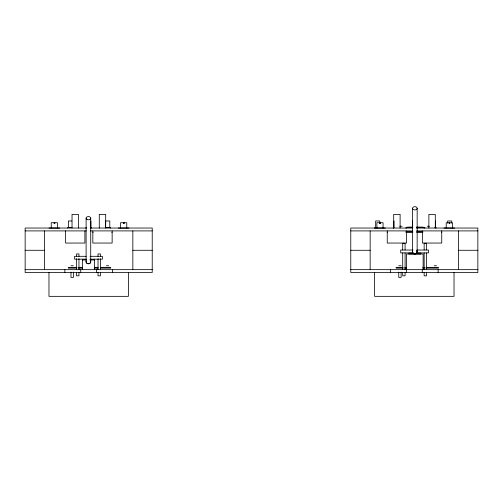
<?xml version="1.0" encoding="UTF-8"?>
<svg xmlns="http://www.w3.org/2000/svg" width="503" height="503" viewBox="0 0 503 503"><rect width="100%" height="100%" fill="white"/><g stroke="black" fill="none" stroke-linecap="round" stroke-linejoin="round"><path stroke-width="0.75" d="M71.854 220.974L68.408 220.974L68.408 227.645M54.255 222.804L54.047 223.269M449.217 222.804L449.009 223.269M399.747 226.231L402.13 226.231M427.305 226.231L429.342 226.231M412.749 227.167L407.512 227.249M416.622 227.167L423.023 227.249M412.749 227.249L406.72 227.249L406.72 228.041M416.515 227.249L424.048 227.249L424.048 228.041M416.798 227.482L418.924 227.645M71.854 227.645L67.679 227.645L67.679 228.041M90.251 227.645L91.64 227.645L91.64 228.041M377.112 227.645L374.93 227.645L374.93 228.041M412.743 227.645L405.921 227.645L405.921 228.041M416.515 227.645L424.846 227.645L424.846 228.041M434.711 227.645L436.101 227.645L436.101 228.041M86.334 228.041L25.15 228.041L25.15 272.519L152.227 272.519L152.227 228.041L90.251 228.041M412.743 228.041L350.773 228.041L350.773 272.519L477.85 272.519L477.85 228.041L416.515 228.041M25.15 230.902L86.334 230.902M90.257 230.902L152.227 230.902M350.773 230.902L412.743 230.902M416.666 230.902L477.85 230.902M405.839 231.694L412.818 231.694M416.691 231.694L422.891 231.694M92.835 232.487L93.162 232.487M111.804 232.487L112.138 232.487M387.247 232.487L387.58 232.487M405.839 232.487L412.818 232.487M416.691 232.487L422.891 232.487M441.401 232.487L441.735 232.487M413.07 250.041L400.715 250.041L400.715 252.902L413.07 252.902M416.93 250.041L428.512 250.041L428.512 252.902L416.93 252.902M25.15 250.28L44.528 250.28M132.842 250.28L152.227 250.28M350.773 250.28L370.158 250.28M458.472 250.28L477.85 250.28M413.202 253.135L408.832 253.135L408.832 253.933L420.747 253.933L420.747 253.135L416.377 253.135M86.17 256.316L74.589 256.316L74.589 259.171L86.252 259.171M90.031 256.316L102.386 256.316L102.386 259.171L89.974 259.171M82.53 259.969L86.252 259.969M89.974 259.969L94.445 259.969M70.98 265.766L73.363 265.766M106.347 265.766L108.73 265.766M398.753 265.766L401.13 265.766M434.12 265.766L436.503 265.766M76.984 267.357L68.364 267.357L68.364 268.149L76.984 268.149M78.556 267.357L82.473 267.357M94.231 267.357L98.154 267.357M100.506 267.357L110.698 267.357L110.698 268.149L100.506 268.149M403.192 267.357L396.138 267.357L396.138 268.149L403.192 268.149M404.758 267.357L406.323 267.357M422.79 267.357L424.356 267.357M425.922 267.357L438.465 267.357L438.465 268.149L425.922 268.149M78.556 268.149L82.473 268.149M94.231 268.149L98.154 268.149M404.758 268.149L406.323 268.149M422.79 268.149L424.356 268.149M25.15 269.658L152.227 269.658M350.773 269.658L477.85 269.658M416.666 250.217L416.849 250.456A2.301 2.301 0 0 1 415.151 253.889A2.301 2.301 0 0 1 412.63 251.01M90.232 260.108L90.414 260.347A2.301 2.301 0 0 1 88.723 263.779A2.301 2.301 0 0 1 86.195 260.9M458.472 230.902L458.472 269.658M454.662 228.041L443.935 228.041M454.027 272.519L454.027 296.342L374.603 296.342L374.603 272.519M452.442 228.041L452.398 222.722L446.199 222.722L446.199 227.884M451.744 223.194L451.744 220.974L447.613 220.974L447.613 223.194M449.82 223.269L449.82 222.804L449.613 223.269M449.481 222.716L449.481 223.175M449.273 222.716L449.217 223.269M441.735 230.902L441.735 243.05L422.432 243.05L422.432 230.902M438.138 269.658L438.138 272.519M435.403 220.974L435.403 227.645M435.296 228.041L435.296 214.379L428.87 214.379L428.87 228.041M426.525 249.941L426.525 243.289L424.148 243.289L424.148 249.941M426.525 252.902L426.525 269.658M426.525 272.519L426.525 275.839L424.148 275.839L424.148 272.519M424.148 252.902L424.148 269.658M423.13 269.658L423.13 254.009L406.449 254.009L406.449 269.658M422.256 269.658L422.256 272.519M417.157 208.286A2.301 1.628 0 0 1 413.705 209.694A2.301 1.628 0 0 1 413.705 206.878A2.301 1.628 0 0 1 417.157 208.286L417.157 252.204M412.548 208.286L412.548 252.204M412.435 220.974L412.435 227.645M406.55 230.902L406.55 243.05L387.247 243.05L387.247 230.902M406.374 269.658L406.374 272.519M405.085 249.941L405.085 243.289L402.702 243.289L402.702 249.941M405.085 252.902L405.085 269.658M405.085 272.519L405.085 275.839L402.702 275.839L402.702 272.519M402.702 252.902L402.702 269.658M401.13 272.117L401.13 277.423L398.753 277.423L398.753 272.117M400.111 228.041L400.111 214.379L393.686 214.379L393.686 228.041M394.038 220.974L394.038 227.645M393.302 227.645L393.302 228.041M390.485 269.658L390.485 272.519M385.323 228.041L374.603 228.041M383.06 227.884L383.06 222.722L376.866 222.722L376.866 227.884M380.488 223.269L380.488 222.804L380.281 223.269M380.149 222.716L380.149 223.175M379.941 222.716L379.941 223.175M379.884 223.269L379.884 222.804L379.677 223.269M379.79 223.194L379.79 220.974L375.659 220.974L375.659 227.645M370.158 230.902L370.158 269.658M132.842 230.902L132.842 269.658M129.032 228.041L118.312 228.041M128.397 272.519L128.397 296.342L48.973 296.342L48.973 272.519M126.769 227.884L126.769 222.722L120.575 222.722L120.575 227.884M124.197 223.269L124.197 222.804L123.989 223.269M123.857 222.716L123.857 223.175M123.65 222.716L123.65 223.175M123.587 223.269L123.587 222.804L123.38 223.269M112.515 269.658L112.515 272.519M112.138 230.902L112.138 243.05L92.835 243.05L92.835 230.902M110.478 228.041L110.478 227.645L105.611 227.645L105.649 220.974L109.78 220.974L109.78 227.645M105.699 228.041L105.699 214.379L99.273 214.379L99.273 228.041M100.399 256.316L100.399 253.933L98.016 253.933L98.016 256.316M100.399 258.668L100.399 269.658M100.399 272.519L100.399 275.839L98.016 275.839L98.016 272.519M98.016 258.668L98.016 269.658M96.626 269.658L96.626 272.519M94.445 259.171L94.445 269.658M90.942 220.974L90.942 227.645M90.722 218.176L90.722 262.094M86.114 218.176L86.114 262.094M86.082 227.645L86.082 228.041M84.894 230.902L84.894 243.05L65.591 243.05L65.591 230.902M82.53 259.171L82.53 269.658M80.744 269.658L80.744 272.519M78.952 256.316L78.952 253.933L76.569 253.933L76.569 256.316M78.952 258.668L78.952 269.658M78.952 272.519L78.952 275.839L76.569 275.839L76.569 272.519M78.455 228.041L78.455 214.379L72.03 214.379L72.03 228.041M76.569 258.668L76.569 269.658M73.363 272.117L73.363 277.423L70.98 277.423L70.98 272.117M64.862 269.658L64.862 272.519M59.7 228.041L48.973 228.041M57.436 227.884L57.436 222.722L51.237 222.722L51.237 227.884M54.858 223.269L54.858 222.804L54.651 223.269M54.519 222.716L54.519 223.175M54.311 222.716L54.255 223.269M44.528 230.902L44.528 269.658M416.849 251.387A2.301 1.628 0 0 1 415.151 253.82A2.301 1.628 0 0 1 412.63 251.783M90.414 261.283A2.301 1.628 0 0 1 88.723 263.71A2.301 1.628 0 0 1 86.195 261.673M86.793 219.333A2.301 1.628 0 0 0 90.647 218.598A2.301 1.628 0 0 0 87.824 216.604A2.301 1.628 0 0 0 86.793 219.333"/></g></svg>
